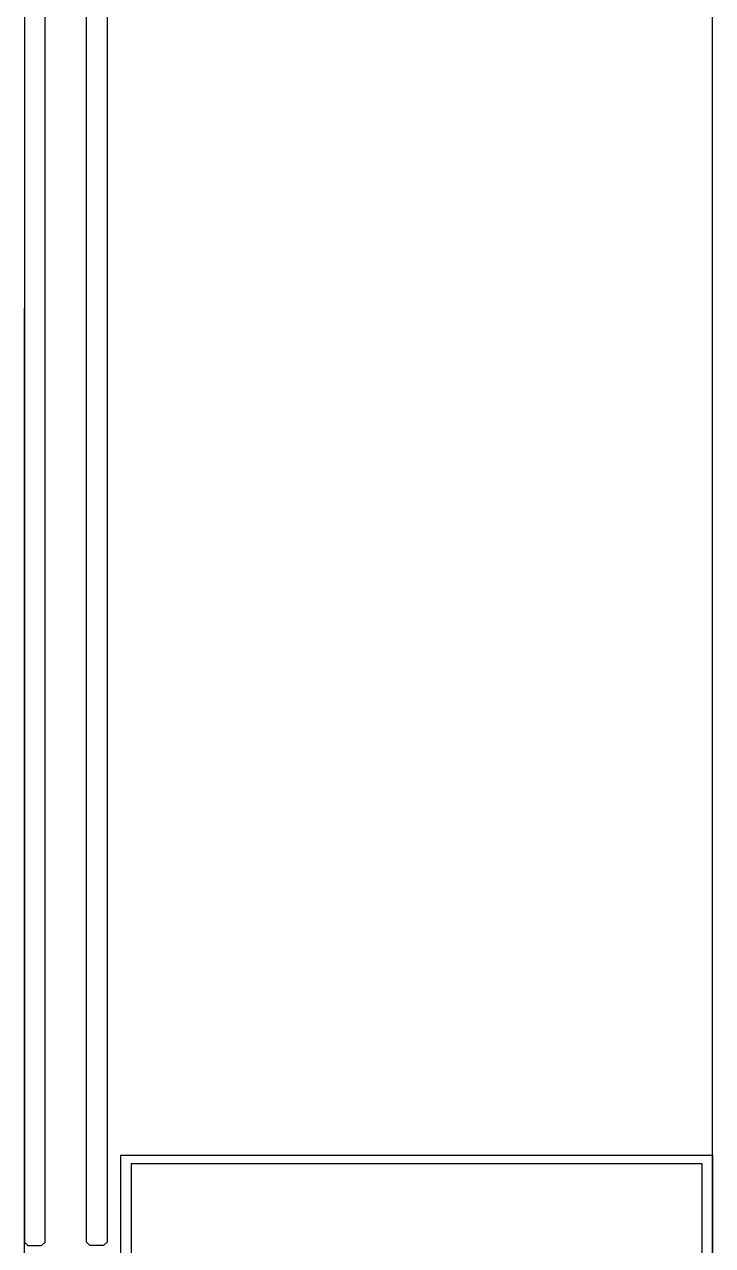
# Model space of a CAD drawing. Extents: x 1980812 to 2578970, y -669191 to 284498.
# Drawn here: x 2538768.4 to 2538968.4, y -284086.7 to -283731.7 of the extents above; entities that cross this region are included whole.
import ezdxf

# ---------------------------------------------------------------- set-up
doc = ezdxf.new("R2010")
doc.units = 0
doc.header["$LTSCALE"] = 1000
doc.header["$MEASUREMENT"] = 0
doc.linetypes.add('DOTE', pattern=[2.42, 2, -0.2, 0.02, -0.2])
for name, color, linetype in [('A-SECT-MCUT', 1, 'Continuous'), ('A-SECT-MCUT-FINE', 137, 'Continuous'), ('dote', 1, 'DOTE'), ('WINDOW', 2, 'Continuous'), ('空线', 3, 'Continuous')]:
    doc.layers.add(name, color=color, linetype=linetype)

# ---------------------------------------------------------------- blocks, each defined once
blk = doc.blocks.new('pm5')
at = {"layer": 'A-SECT-MCUT', "elevation": 0}
for points in [[(28900, -3610), (28900, -3650), (29035.61, -3650), (29072, -3650), (29072, -3617.75), (29088.7, -3617.75), (29088.7, -3616.86), (29085.23, -3616.03), (29084.67, -3616.55), (29072, -3616.55), (29072, -3610), (29072, -3603.45), (29084.67, -3603.45), (29085.23, -3603.97), (29088.7, -3603.14), (29088.7, -3602.25), (29072, -3602.25), (29072, -3570), (29035.61, -3570), (28900, -3570)], [(29069, -3647.5), (28903, -3647.5), (28903, -3610), (28903, -3572.5), (29069, -3572.5)]]:
    blk.add_lwpolyline(points, close=True, dxfattribs=at)
at = {"layer": 'A-SECT-MCUT-FINE'}
blk.add_line((28900, -3650, 0), (28900, -1456.63, 0), dxfattribs=at)
at = {"layer": 'WINDOW'}
for p, q in [((29076, -2914.7, 0), (29076, -3595.3, 0)), ((29082, -3595.3, 0), (29082, -2914.7, 0)), ((29094, -3595.3, 0), (29094, -2914.7, 0)), ((29100, -2914.7, 0), (29100, -3595.3, 0)), ((29076, -3595.3, 0), (29077, -3596.3, 0)), ((29081, -3596.3, 0), (29082, -3595.3, 0)), ((29095, -3596.3, 0), (29094, -3595.3, 0)), ((29100, -3595.3, 0), (29099, -3596.3, 0)), ((29077, -3596.3, 0), (29081, -3596.3, 0)), ((29099, -3596.3, 0), (29095, -3596.3, 0))]:
    blk.add_line(p, q, dxfattribs=at)

msp = doc.modelspace()

# ---------------------------------------------------------------- linework, layer by layer
at = {"layer": 'dote'}
msp.add_line((2538768.37, -317274.28, 0), (2538768.37, -255997.63, 0), dxfattribs=at)

# ---------------------------------------------------------------- block references
at = {"layer": '空线', "xscale": -1, "rotation": 359.9999999999997}
msp.add_blockref('pm5', (2567868.37, -280490.42, 0), dxfattribs=at)

doc.saveas('drawing.dxf')
